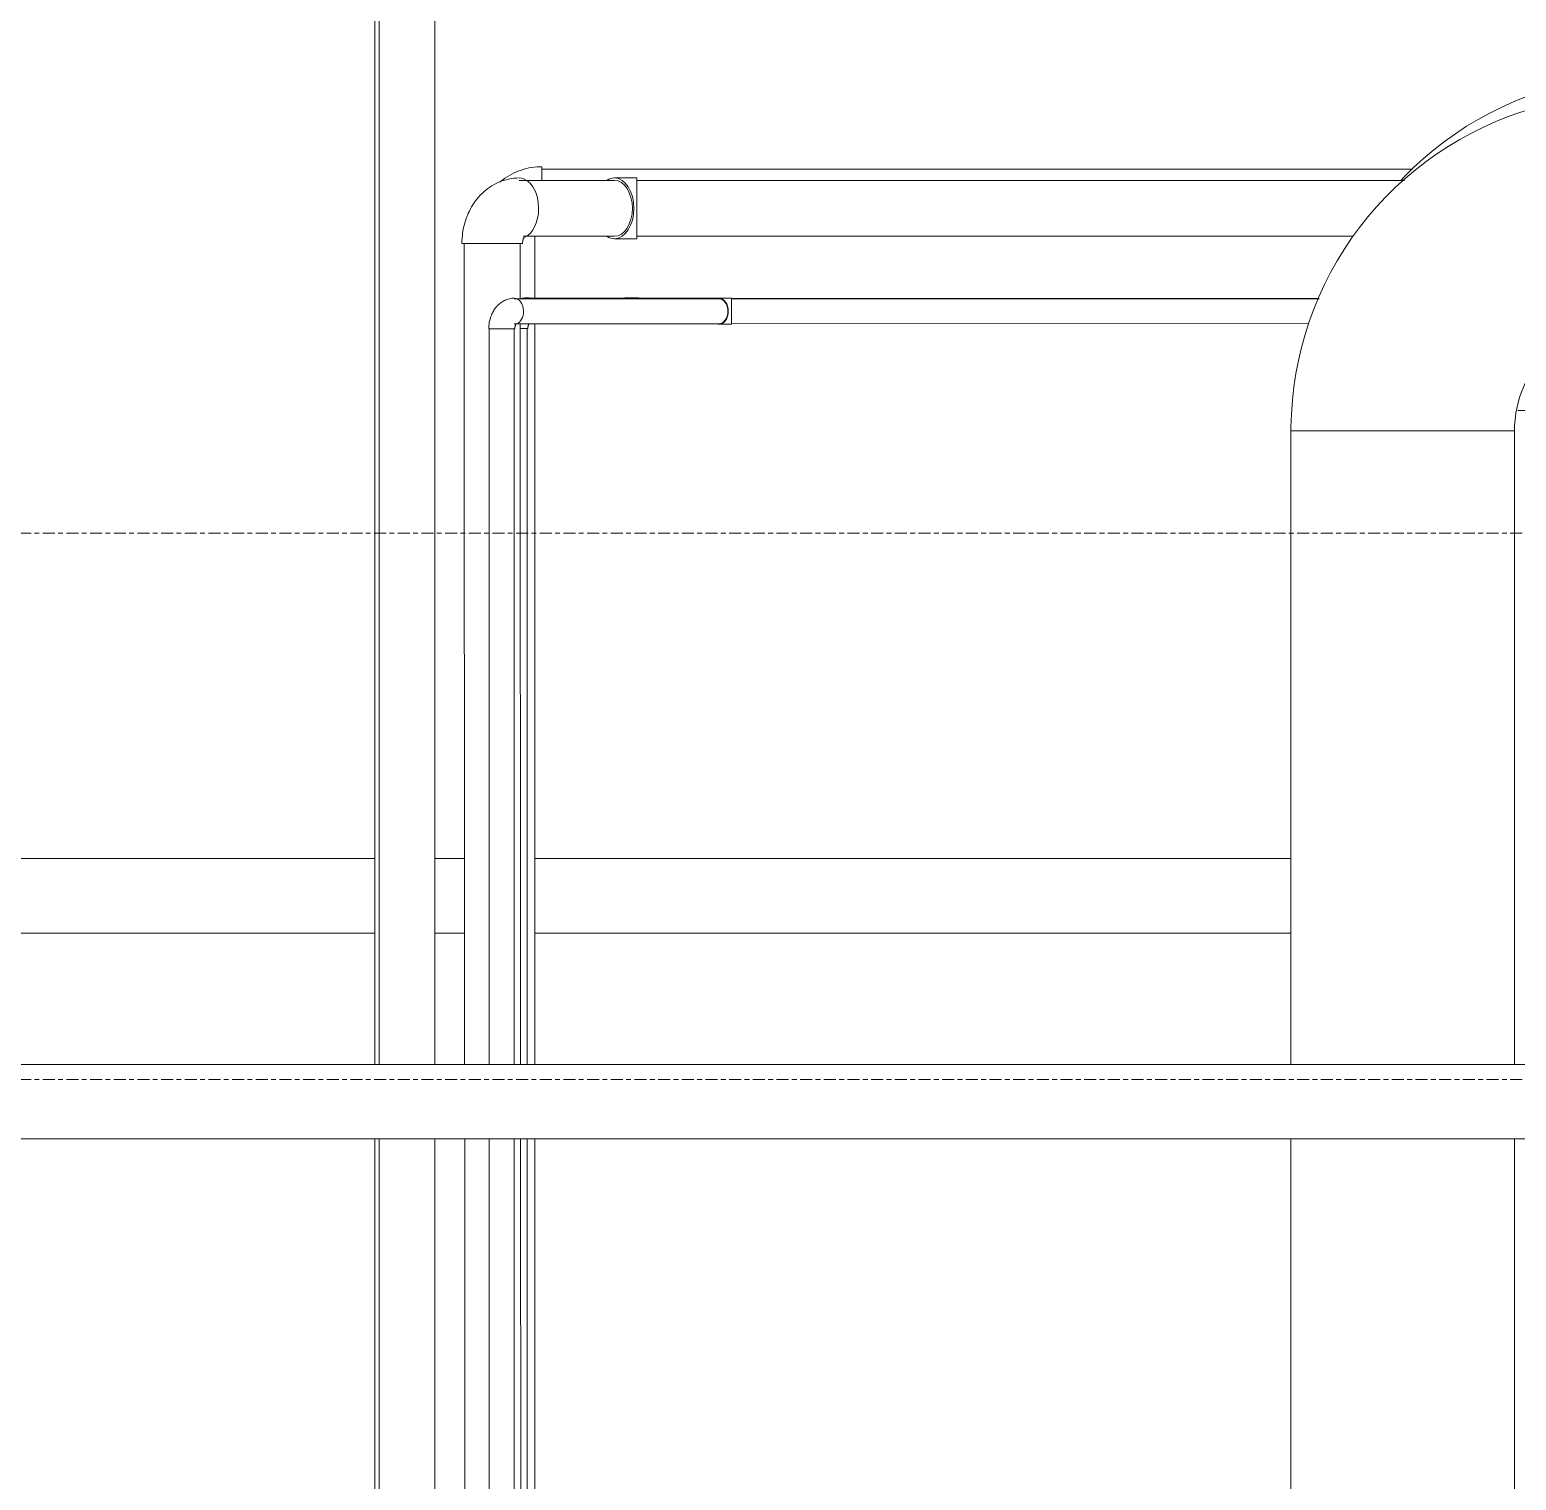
# Model space of a CAD drawing. Header units: centimetres. Extents: x -11896 to 2794, y -437 to 1921.
# Drawn here: x 150 to 349.4, y 461.8 to 656.3 of the extents above; entities that cross this region are included whole.
import ezdxf

# ---------------------------------------------------------------- set-up
doc = ezdxf.new("R2010")
doc.units = ezdxf.units.CM
doc.linetypes.add('Centre', pattern=[3.175, 0.635, -0.475, 1.59, -0.475])
for name, color, linetype, lineweight in [('A-FLOR-LEVL', 7, 'Continuous', 9), ('E-CABL-TRAY', 7, 'Continuous', 9), ('M-HVAC-DUCT', 7, 'Continuous', 9), ('P-PIPE', 7, 'Continuous', 9)]:
    doc.layers.add(name, color=color, linetype=linetype, lineweight=lineweight)

# ---------------------------------------------------------------- blocks, each defined once
blk = doc.blocks.new('Cobre - Codo - CO - Codo-V94-Sección 2-2')
at = {"layer": 'P-PIPE', "color": 6, "true_color": 0xff00ff}
blk.add_line((-1231.96, 636.11), (-1231.96, 637.93), dxfattribs=at)
at = {"layer": 'P-PIPE', "color": 6, "true_color": 0xff00ff, "flags": 128}
blk.add_lwpolyline([(-1231.96, 637.93), (-1232.31, 637.92), (-1232.66, 637.9), (-1233.01, 637.87), (-1233.36, 637.82), (-1233.7, 637.76), (-1234.05, 637.68), (-1234.39, 637.59), (-1234.72, 637.49), (-1235.05, 637.37), (-1235.38, 637.24), (-1235.7, 637.09), (-1236.01, 636.94), (-1236.32, 636.77), (-1236.62, 636.59), (-1236.92, 636.4), (-1237.2, 636.19), (-1237.48, 635.98), (-1237.62, 635.86)], dxfattribs=at)
blk = doc.blocks.new('Cobre - Codo - CO - Codo-1456067-Sección 2-2')
at = {"layer": 'P-PIPE', "color": 6, "true_color": 0xff00ff, "flags": 128}
for points in [[(-1235.02, 636.42), (-1235.37, 636.41), (-1235.73, 636.38), (-1236.08, 636.34), (-1236.43, 636.27), (-1236.77, 636.19), (-1237.11, 636.09), (-1237.44, 635.98), (-1237.77, 635.85), (-1238.08, 635.7), (-1238.39, 635.54), (-1238.68, 635.37), (-1238.97, 635.19), (-1239.24, 634.99), (-1239.51, 634.78), (-1239.76, 634.57), (-1240, 634.34), (-1240.24, 634.1), (-1240.46, 633.86), (-1240.67, 633.61), (-1240.87, 633.36), (-1241.06, 633.09), (-1241.23, 632.82), (-1241.4, 632.55), (-1241.56, 632.27), (-1241.7, 631.99), (-1241.84, 631.7), (-1241.96, 631.41), (-1242.08, 631.12), (-1242.18, 630.82), (-1242.28, 630.52), (-1242.36, 630.21), (-1242.44, 629.91), (-1242.51, 629.6), (-1242.56, 629.29), (-1242.61, 628.98), (-1242.64, 628.67), (-1242.67, 628.36), (-1242.69, 628.05), (-1242.7, 627.74), (-1242.7, 627.63)], [(-1234.56, 627.63), (-1234.56, 627.7), (-1234.55, 627.76), (-1234.55, 627.82), (-1234.54, 627.88), (-1234.53, 627.94), (-1234.52, 628), (-1234.51, 628.06), (-1234.5, 628.11), (-1234.49, 628.17), (-1234.47, 628.21), (-1234.46, 628.26), (-1234.44, 628.3), (-1234.42, 628.34), (-1234.41, 628.38), (-1234.39, 628.41), (-1234.38, 628.43), (-1234.36, 628.45), (-1234.35, 628.47), (-1234.34, 628.49), (-1234.34, 628.5), (-1234.33, 628.5), (-1234.33, 628.5)]]:
    blk.add_lwpolyline(points, dxfattribs=at)
at = {"layer": 'P-PIPE', "color": 6, "true_color": 0xff00ff}
for centre, major_axis, ratio, start_param, end_param in [((-1235.02, 632.35), (0, 4.07), 0.642788, 6.280735, 6.283185), ((-1235.02, 632.35), (0, 4.07), 0.642788, 4.709939, 6.280735), ((-1235.02, 632.35), (0, 4.07), 0.642788, 3.400942, 4.709939), ((-1238.63, 627.63), (4.07, 0), 0.003583, 3.054322, 3.83972), ((-1238.63, 627.63), (4.07, 0), 0.003583, 3.83972, 5.410517), ((-1238.63, 627.63), (4.07, 0), 0.003583, 5.410517, 6.283185)]:
    blk.add_ellipse(centre, major_axis=major_axis, ratio=ratio, start_param=start_param, end_param=end_param, dxfattribs=at)
blk = doc.blocks.new('Cobre - Codo - CO - Codo-1456070-Sección 2-2')
at = {"layer": 'P-PIPE', "color": 6, "true_color": 0xff00ff}
for p, q in [((-1219.21, 632.35), (-1219.21, 636.42)), ((-1219.21, 628.28), (-1219.21, 632.35))]:
    blk.add_line(p, q, dxfattribs=at)
at = {"layer": 'P-PIPE', "color": 6, "true_color": 0xff00ff, "flags": 128}
for points in [[(-1222.24, 636.42), (-1222.09, 636.42), (-1221.94, 636.42), (-1221.78, 636.42), (-1221.62, 636.42), (-1221.46, 636.42), (-1221.29, 636.42), (-1221.12, 636.42), (-1220.95, 636.42), (-1220.77, 636.42), (-1220.6, 636.42), (-1220.41, 636.42), (-1220.23, 636.42), (-1220.05, 636.42), (-1219.86, 636.42), (-1219.67, 636.42), (-1219.49, 636.42), (-1219.3, 636.42), (-1219.21, 636.42)], [(-1219.21, 628.28), (-1219.4, 628.28), (-1219.59, 628.28), (-1219.78, 628.28), (-1219.96, 628.28), (-1220.15, 628.28), (-1220.33, 628.28), (-1220.51, 628.28), (-1220.69, 628.28), (-1220.87, 628.28), (-1221.05, 628.28), (-1221.22, 628.28), (-1221.39, 628.28), (-1221.55, 628.28), (-1221.71, 628.28), (-1221.87, 628.28), (-1222.02, 628.28), (-1222.17, 628.28), (-1222.24, 628.28)]]:
    blk.add_lwpolyline(points, dxfattribs=at)
at = {"layer": 'P-PIPE', "color": 6, "true_color": 0xff00ff}
for start_param, end_param in [(0, 0.378547), (4.712389, 6.283185), (3.141593, 4.712389), (2.75645, 3.141593)]:
    blk.add_ellipse((-1222.24, 632.35), major_axis=(0, 4.07), ratio=0.642788, start_param=start_param, end_param=end_param, dxfattribs=at)
blk = doc.blocks.new('Cobre - Codo - CO - Codo-V101-Sección 2-2')
at = {"layer": 'P-PIPE', "color": 6, "true_color": 0xff00ff}
for p, q in [((-1239.1, 616.17), (-1238.59, 616.17)), ((-1238.59, 616.17), (-1236.12, 616.17)), ((-1236.12, 616.17), (-1235.6, 616.17))]:
    blk.add_line(p, q, dxfattribs=at)
at = {"layer": 'P-PIPE', "color": 6, "true_color": 0xff00ff, "flags": 128}
for points in [[(-1235.67, 620.3), (-1235.83, 620.3), (-1236, 620.28), (-1236.16, 620.26), (-1236.32, 620.23), (-1236.48, 620.18), (-1236.64, 620.14), (-1236.79, 620.08), (-1236.94, 620.01), (-1237.08, 619.94), (-1237.22, 619.86), (-1237.35, 619.78), (-1237.48, 619.69), (-1237.6, 619.6), (-1237.72, 619.5), (-1237.83, 619.39), (-1237.94, 619.28), (-1238.04, 619.17), (-1238.14, 619.06), (-1238.23, 618.94), (-1238.32, 618.82), (-1238.4, 618.69), (-1238.48, 618.57), (-1238.55, 618.44), (-1238.61, 618.31), (-1238.68, 618.18), (-1238.73, 618.04), (-1238.79, 617.91), (-1238.84, 617.77), (-1238.88, 617.63), (-1238.92, 617.49), (-1238.96, 617.35), (-1238.99, 617.21), (-1239.02, 617.07), (-1239.04, 616.93), (-1239.06, 616.78), (-1239.08, 616.64), (-1239.09, 616.5), (-1239.1, 616.35), (-1239.1, 616.21), (-1239.1, 616.17)], [(-1235.6, 616.17), (-1235.6, 616.21), (-1235.6, 616.26), (-1235.6, 616.3), (-1235.59, 616.35), (-1235.59, 616.39), (-1235.58, 616.44), (-1235.57, 616.48), (-1235.56, 616.52), (-1235.55, 616.56), (-1235.54, 616.59), (-1235.53, 616.63), (-1235.52, 616.66), (-1235.51, 616.7), (-1235.5, 616.72), (-1235.48, 616.75), (-1235.47, 616.78), (-1235.46, 616.8), (-1235.45, 616.82), (-1235.44, 616.83), (-1235.43, 616.85), (-1235.42, 616.86), (-1235.41, 616.87), (-1235.41, 616.87), (-1235.4, 616.88), (-1235.4, 616.88)]]:
    blk.add_lwpolyline(points, dxfattribs=at)
at = {"layer": 'P-PIPE', "color": 6, "true_color": 0xff00ff}
for start_param, end_param in [(4.712389, 6.283185), (3.403392, 4.712389)]:
    blk.add_ellipse((-1235.67, 618.55), major_axis=(0, 1.75), ratio=0.707107, start_param=start_param, end_param=end_param, dxfattribs=at)
blk = doc.blocks.new('Cobre - Codo - CO - Codo-1438495-Sección 2-2')
at = {"layer": 'P-PIPE', "color": 6, "true_color": 0xff00ff}
for p, q in [((-1206.52, 618.55), (-1206.52, 620.3)), ((-1206.52, 616.8), (-1206.52, 618.55))]:
    blk.add_line(p, q, dxfattribs=at)
at = {"layer": 'P-PIPE', "color": 6, "true_color": 0xff00ff, "flags": 128}
for points in [[(-1208.2, 620.3), (-1208.14, 620.3), (-1208.06, 620.3), (-1207.99, 620.3), (-1207.91, 620.3), (-1207.84, 620.3), (-1207.76, 620.3), (-1207.67, 620.3), (-1207.59, 620.3), (-1207.5, 620.3), (-1207.42, 620.3), (-1207.33, 620.3), (-1207.24, 620.3), (-1207.14, 620.3), (-1207.05, 620.3), (-1206.96, 620.3), (-1206.86, 620.3), (-1206.77, 620.3), (-1206.68, 620.3), (-1206.58, 620.3), (-1206.52, 620.3)], [(-1206.52, 616.8), (-1206.61, 616.8), (-1206.71, 616.8), (-1206.8, 616.8), (-1206.9, 616.8), (-1206.99, 616.8), (-1207.09, 616.8), (-1207.18, 616.8), (-1207.27, 616.8), (-1207.36, 616.8), (-1207.45, 616.8), (-1207.53, 616.8), (-1207.62, 616.8), (-1207.7, 616.8), (-1207.79, 616.8), (-1207.87, 616.8), (-1207.94, 616.8), (-1208.02, 616.8), (-1208.09, 616.8), (-1208.16, 616.8), (-1208.2, 616.8)]]:
    blk.add_lwpolyline(points, dxfattribs=at)
at = {"layer": 'P-PIPE', "color": 6, "true_color": 0xff00ff}
for start_param, end_param in [(0, 0.261799), (4.712389, 6.283185), (3.141593, 4.712389), (2.879793, 3.141593)]:
    blk.add_ellipse((-1208.2, 618.55), major_axis=(0, 1.75), ratio=0.707107, start_param=start_param, end_param=end_param, dxfattribs=at)
blk = doc.blocks.new('Cobre - Codo - CO - Codo-V103-Sección 2-2')
at = {"layer": 'P-PIPE', "color": 6, "true_color": 0xff00ff}
blk.add_line((-1219, 620.3), (-1219, 620.36), dxfattribs=at)
at = {"layer": 'P-PIPE', "color": 6, "true_color": 0xff00ff, "flags": 128}
for points in [[(-1220.68, 620.36), (-1220.61, 620.36), (-1220.54, 620.36), (-1220.47, 620.36), (-1220.39, 620.36), (-1220.31, 620.36), (-1220.23, 620.36), (-1220.15, 620.36), (-1220.07, 620.36), (-1219.98, 620.36), (-1219.89, 620.36), (-1219.8, 620.36), (-1219.71, 620.36), (-1219.62, 620.36), (-1219.53, 620.36), (-1219.44, 620.36), (-1219.34, 620.36), (-1219.25, 620.36), (-1219.15, 620.36), (-1219.06, 620.36), (-1219, 620.36)], [(-1219, 616.86), (-1219.09, 616.86), (-1219.19, 616.86), (-1219.28, 616.86), (-1219.38, 616.86), (-1219.47, 616.86), (-1219.56, 616.86), (-1219.66, 616.86), (-1219.75, 616.86), (-1219.84, 616.86), (-1219.93, 616.86), (-1220.01, 616.86), (-1220.1, 616.86), (-1220.18, 616.86), (-1220.26, 616.86), (-1220.34, 616.86), (-1220.42, 616.86), (-1220.5, 616.86), (-1220.57, 616.86), (-1220.64, 616.86), (-1220.68, 616.86)]]:
    blk.add_lwpolyline(points, dxfattribs=at)
at = {"layer": 'P-PIPE', "color": 6, "true_color": 0xff00ff}
for start_param, end_param in [(0, 0.261799), (5.898936, 6.283185), (3.042954, 3.141593), (3.141593, 3.240231)]:
    blk.add_ellipse((-1220.68, 618.61), major_axis=(0, 1.75), ratio=0.707107, start_param=start_param, end_param=end_param, dxfattribs=at)
blk = doc.blocks.new('M_Round Elbow - 1 D-V115-Sección 2-2')
at = {"layer": 'M-HVAC-DUCT', "color": 6, "true_color": 0xff00ff}
for p, q in [((-1086.49, 632.53), (-1086.49, 647.53)), ((-1086.49, 617.53), (-1086.49, 632.53)), ((-1131.49, 602.53), (-1116.49, 602.53)), ((-1116.49, 602.53), (-1101.49, 602.53))]:
    blk.add_line(p, q, dxfattribs=at)
at = {"layer": 'M-HVAC-DUCT', "color": 6, "true_color": 0xff00ff, "flags": 128}
for points in [[(-1086.49, 647.53), (-1088.29, 647.49), (-1090.08, 647.39), (-1091.87, 647.21), (-1093.66, 646.96), (-1095.43, 646.63), (-1097.18, 646.24), (-1098.92, 645.78), (-1100.64, 645.25), (-1102.34, 644.65), (-1104.01, 643.98), (-1105.65, 643.24), (-1107.27, 642.44), (-1108.85, 641.58), (-1110.39, 640.66), (-1111.9, 639.67), (-1113.36, 638.62), (-1114.78, 637.52), (-1116.16, 636.36), (-1117.49, 635.15), (-1118.77, 633.88), (-1120, 632.57), (-1121.17, 631.2), (-1122.29, 629.79), (-1123.35, 628.34), (-1124.35, 626.84), (-1125.3, 625.31), (-1126.18, 623.74), (-1126.99, 622.14), (-1127.74, 620.5), (-1128.43, 618.84), (-1129.05, 617.15), (-1129.6, 615.43), (-1130.08, 613.7), (-1130.49, 611.95), (-1130.83, 610.18), (-1131.1, 608.4), (-1131.3, 606.61), (-1131.43, 604.81), (-1131.48, 603.02), (-1131.49, 602.53)], [(-1101.49, 602.53), (-1101.48, 603.13), (-1101.44, 603.73), (-1101.38, 604.33), (-1101.3, 604.92), (-1101.19, 605.51), (-1101.06, 606.1), (-1100.9, 606.68), (-1100.73, 607.25), (-1100.53, 607.81), (-1100.3, 608.37), (-1100.06, 608.92), (-1099.79, 609.46), (-1099.5, 609.98), (-1099.2, 610.5), (-1098.87, 611), (-1098.52, 611.49), (-1098.15, 611.96), (-1097.76, 612.42), (-1097.36, 612.86), (-1096.94, 613.29), (-1096.5, 613.7), (-1096.04, 614.09), (-1095.57, 614.46), (-1095.09, 614.82), (-1094.59, 615.15), (-1094.08, 615.47), (-1093.56, 615.76), (-1093.02, 616.03), (-1092.48, 616.28), (-1091.92, 616.51), (-1091.36, 616.72), (-1090.79, 616.9), (-1090.21, 617.06), (-1089.63, 617.2), (-1089.04, 617.31), (-1088.44, 617.4), (-1087.85, 617.47), (-1087.25, 617.51), (-1086.65, 617.53), (-1086.49, 617.53)]]:
    blk.add_lwpolyline(points, dxfattribs=at)
blk = doc.blocks.new('M_Round Elbow - 1 D-V121-Sección 2-2')
at = {"layer": 'M-HVAC-DUCT', "color": 6, "true_color": 0xff00ff}
for p, q in [((-1084.02, 647.61), (-1084.02, 650.22)), ((-1101.03, 605.22), (-1099.02, 605.22))]:
    blk.add_line(p, q, dxfattribs=at)
at = {"layer": 'M-HVAC-DUCT', "color": 6, "true_color": 0xff00ff, "flags": 128}
for points in [[(-1084.02, 650.22), (-1085.82, 650.18), (-1087.62, 650.07), (-1089.41, 649.89), (-1091.19, 649.64), (-1092.96, 649.32), (-1094.72, 648.93), (-1096.46, 648.47), (-1098.18, 647.93), (-1099.88, 647.33), (-1101.55, 646.67), (-1103.19, 645.93), (-1104.8, 645.13), (-1106.38, 644.27), (-1107.93, 643.35), (-1109.43, 642.36), (-1110.9, 641.31), (-1112.32, 640.21), (-1113.7, 639.05), (-1115.03, 637.84), (-1116.31, 636.57), (-1116.74, 636.1)], [(-1099.02, 605.22), (-1099.01, 605.82), (-1098.98, 606.42), (-1098.92, 607.01), (-1098.83, 607.61), (-1098.73, 608.2), (-1098.59, 608.78), (-1098.44, 609.36), (-1098.26, 609.94), (-1098.06, 610.5), (-1097.84, 611.06), (-1097.6, 611.61), (-1097.33, 612.15), (-1097.04, 612.67), (-1096.73, 613.19), (-1096.43, 613.64)]]:
    blk.add_lwpolyline(points, dxfattribs=at)
blk = doc.blocks.new('Cobre - Codo - CO - Codo-1456127-Sección 2-2')
at = {"layer": 'P-PIPE', "color": 6, "true_color": 0xff00ff, "flags": 128}
for points in [[(-1233.92, 620.36), (-1234.08, 620.35), (-1234.25, 620.34), (-1234.41, 620.32), (-1234.57, 620.28), (-1234.73, 620.24)], [(-1233.85, 616.23), (-1233.85, 616.27), (-1233.85, 616.32), (-1233.85, 616.36), (-1233.84, 616.41), (-1233.84, 616.45), (-1233.83, 616.5), (-1233.82, 616.54), (-1233.81, 616.58), (-1233.8, 616.62), (-1233.79, 616.65), (-1233.78, 616.69), (-1233.77, 616.72), (-1233.76, 616.76), (-1233.74, 616.78), (-1233.73, 616.81), (-1233.72, 616.84), (-1233.71, 616.86), (-1233.7, 616.88)]]:
    blk.add_lwpolyline(points, dxfattribs=at)
at = {"layer": 'P-PIPE', "color": 6, "true_color": 0xff00ff}
for centre, major_axis, ratio, start_param, end_param in [((-1233.91, 618.61), (0, 1.75), 0.707107, 5.892138, 6.283508), ((-1235.6, 616.23), (-1.75, 0), 0.000458, 3.926991, 4.302728), ((-1235.6, 616.23), (-1.75, 0), 0.000458, 3.141593, 3.926991)]:
    blk.add_ellipse(centre, major_axis=major_axis, ratio=ratio, start_param=start_param, end_param=end_param, dxfattribs=at)
blk = doc.blocks.new('PQ_RVR_MEP-01_ZZ_ZZ_MO_T_A_rvt-2-Sección 2-2')
at = {"layer": 'E-CABL-TRAY'}
for p, q in [((-1254.39, 545.13), (-1510.91, 545.13)), ((-1242.31, 545.13), (-1246.31, 545.13)), ((-1131.49, 545.13), (-1232.92, 545.13)), ((-1254.39, 535.13), (-1510.91, 535.13)), ((-1242.3, 535.13), (-1246.31, 535.13)), ((-1131.49, 535.13), (-1232.92, 535.13)), ((-1077.95, 517.53), (-1531.26, 517.53)), ((-1077.95, 507.53), (-1531.26, 507.53))]:
    blk.add_line(p, q, dxfattribs=at)
at = {"layer": 'M-HVAC-DUCT', "color": 6, "true_color": 0xff00ff}
for p, q in [((-1131.49, 602.53), (-1131.49, 517.53)), ((-1116.49, 602.53), (-1131.49, 602.53)), ((-1101.49, 602.53), (-1116.49, 602.53)), ((-1101.49, 517.53), (-1101.49, 602.53)), ((-1131.49, 507.53), (-1131.49, 309.03)), ((-1101.49, 309.03), (-1101.49, 507.53))]:
    blk.add_line(p, q, dxfattribs=at)
at = {"layer": 'P-PIPE', "color": 6, "true_color": 0xff00ff}
for p, q in [((-1254.39, 726.83), (-1254.39, 517.53)), ((-1253.81, 726.83), (-1253.81, 517.53)), ((-1246.31, 517.53), (-1246.31, 726.83)), ((-1115.17, 637.61), (-1231.96, 637.61)), ((-1222.24, 636.1), (-1235.02, 636.1)), ((-1116.26, 636.1), (-1219.21, 636.1)), ((-1234.48, 628.6), (-1222.24, 628.6)), ((-1232.92, 620.27), (-1232.92, 628.6)), ((-1219.21, 628.6), (-1123.13, 628.6)), ((-1242.38, 627.63), (-1242.33, 517.53)), ((-1234.87, 620.22), (-1234.88, 627.63)), ((-1208.2, 620.22), (-1235.67, 620.22)), ((-1220.68, 620.28), (-1233.91, 620.28)), ((-1208.33, 620.28), (-1219, 620.28)), ((-1207.61, 620.28), (-1208.08, 620.28)), ((-1127.7, 620.27), (-1206.52, 620.28)), ((-1127.72, 620.22), (-1206.52, 620.22)), ((-1235.67, 616.88), (-1208.2, 616.88)), ((-1234.83, 517.53), (-1234.87, 616.88)), ((-1233.93, 517.53), (-1233.93, 616.23)), ((-1232.92, 517.53), (-1232.92, 616.88)), ((-1206.52, 616.88), (-1129.1, 616.89)), ((-1239.02, 616.17), (-1239.02, 517.53)), ((-1235.68, 517.53), (-1235.68, 616.17)), ((-1254.39, 507.53), (-1254.39, 189.02)), ((-1253.81, 507.53), (-1253.81, 159.07)), ((-1246.31, 159.07), (-1246.31, 507.53)), ((-1242.32, 507.53), (-1242.22, 278.22)), ((-1239.02, 507.53), (-1239.02, 281.17)), ((-1235.68, 281.17), (-1235.68, 507.53)), ((-1234.72, 278.3), (-1234.82, 507.53)), ((-1233.93, 278.22), (-1233.93, 507.53)), ((-1232.92, 278.21), (-1232.92, 507.53))]:
    blk.add_line(p, q, dxfattribs=at)
for centre, major_axis, ratio, start_param, end_param in [((-1222.24, 632.35), (0, 3.75), 0.642788, 4.712389, 6.283185), ((-1222.24, 632.35), (0, 3.75), 0.642788, 3.141593, 4.712389), ((-1220.68, 618.61), (0, 1.67), 0.707107, 6.021386, 6.283185), ((-1208.2, 618.55), (0, 1.67), 0.707107, 4.712389, 6.283185), ((-1208.2, 618.55), (0, 1.67), 0.707107, 3.141593, 4.712389)]:
    blk.add_ellipse(centre, major_axis=major_axis, ratio=ratio, start_param=start_param, end_param=end_param, dxfattribs=at)
at = {"layer": 'M-HVAC-DUCT', "lineweight": 9}
for name in ['M_Round Elbow - 1 D-V121-Sección 2-2', 'M_Round Elbow - 1 D-V115-Sección 2-2']:
    blk.add_blockref(name, (0, 0), dxfattribs=at)
at = {"layer": 'P-PIPE', "lineweight": 9}
for name in ['Cobre - Codo - CO - Codo-1456067-Sección 2-2', 'Cobre - Codo - CO - Codo-V94-Sección 2-2', 'Cobre - Codo - CO - Codo-1456070-Sección 2-2', 'Cobre - Codo - CO - Codo-V101-Sección 2-2', 'Cobre - Codo - CO - Codo-1456127-Sección 2-2', 'Cobre - Codo - CO - Codo-V103-Sección 2-2', 'Cobre - Codo - CO - Codo-1438495-Sección 2-2']:
    blk.add_blockref(name, (0, 0), dxfattribs=at)

msp = doc.modelspace()

# ---------------------------------------------------------------- linework, layer by layer
at = {"layer": 'A-FLOR-LEVL', "color": 253, "linetype": 'Centre', "true_color": 0xaaaaaa}
for p, q in [((-4027.666, 588.801), (1679.934, 588.801)), ((-4027.666, 515.53), (1679.934, 515.53))]:
    msp.add_line(p, q, dxfattribs=at)

# ---------------------------------------------------------------- block references
at = {"lineweight": 5}
msp.add_blockref('PQ_RVR_MEP-01_ZZ_ZZ_MO_T_A_rvt-2-Sección 2-2', (1450.659, 0), dxfattribs=at)

doc.saveas('drawing.dxf')
